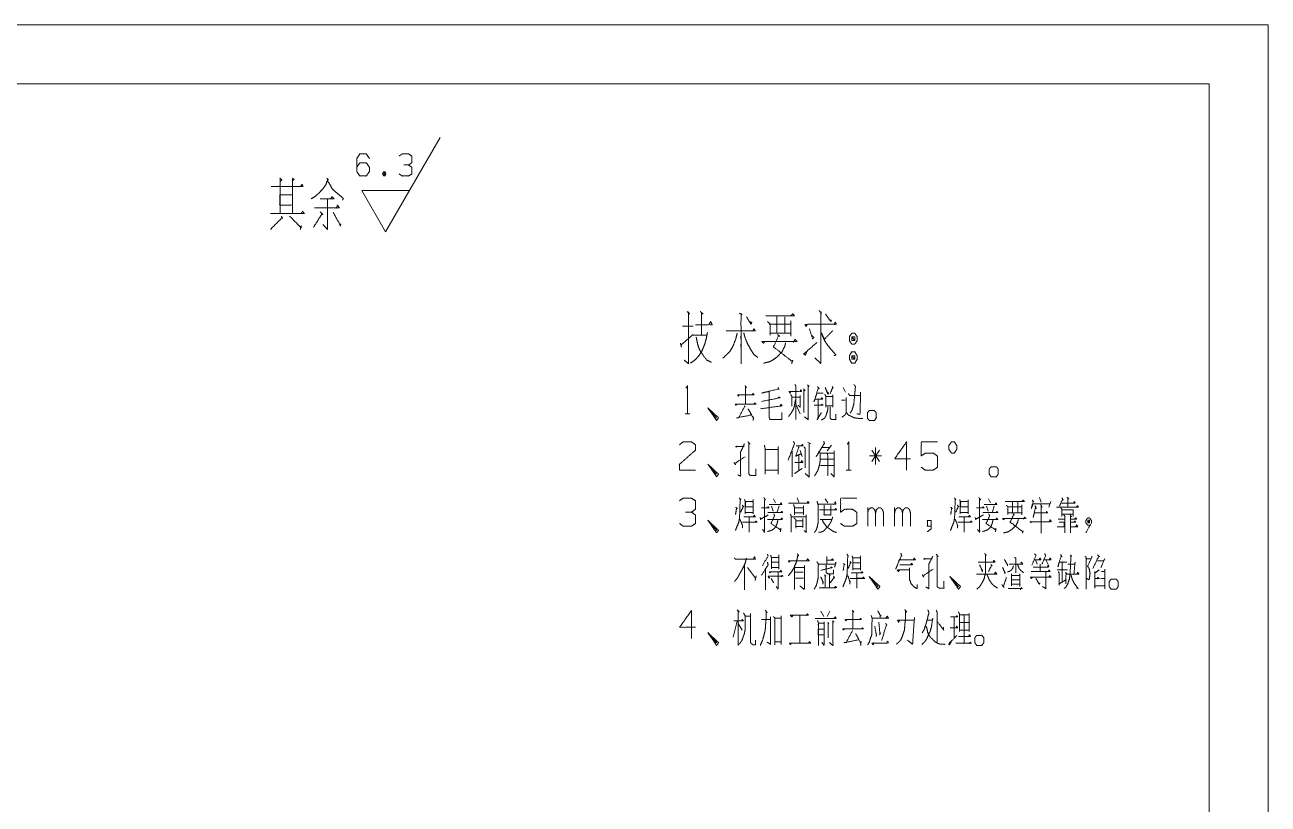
# Model space of a CAD drawing. Header units: millimetres. Extents: x 0 to 420, y 0 to 297.
# Drawn here: x 314.7 to 420, y 231 to 297 of the extents above; entities that cross this region are included whole.
import ezdxf

# ---------------------------------------------------------------- set-up
doc = ezdxf.new("R2010")
doc.units = ezdxf.units.MM
doc.layers.add('101', color=7, linetype='Continuous', true_color=0xffffff)

msp = doc.modelspace()

# ---------------------------------------------------------------- linework, layer by layer
at = {"layer": '101', "color": 133, "linetype": 'Continuous', "lineweight": 18}
for p, q in [((420, 297), (0, 297)), ((420, 0), (420, 297)), ((415, 292), (25, 292)), ((415, 5), (415, 292))]:
    msp.add_line(p, q, dxfattribs=at)
at = {"layer": '101', "color": 43, "linetype": 'Continuous', "lineweight": 18}
for p, q in [((345.26, 279.45), (349.88, 287.45)), ((345.08, 284.54), (345.21, 284.21)), ((345.26, 279.45), (343.25, 282.95)), ((343.25, 282.95), (347.28, 282.95))]:
    msp.add_line(p, q, dxfattribs=at)
at = {"layer": '101', "color": 72, "linetype": 'Continuous', "lineweight": 18}
for p, q in [((370.4, 271.47), (371.3, 271.47)), ((371.3, 270.69), (372.44, 270.69)), ((380.98, 266.49), (381.12, 266.34)), ((379.69, 265.44), (380.36, 265.46)), ((380.64, 266.14), (380.78, 265.99)), ((380.69, 266.04), (380.69, 264.16)), ((384.01, 266.26), (384.22, 265.86)), ((380.04, 264.81), (380.36, 264.04)), ((383.87, 265.19), (384.19, 265.19)), ((370.62, 264.04), (371.04, 264.04)), ((381.01, 261.6), (381.26, 261.52)), ((382.23, 261.17), (382.92, 261.17)), ((383.01, 261.37), (382.67, 260.9)), ((386.75, 259.75), (386.75, 261.17)), ((379.69, 260.87), (379.69, 258.7)), ((380.25, 260.5), (380.25, 259.22)), ((380.38, 260.92), (380.55, 260.42)), ((382.12, 260.2), (383.22, 260.2)), ((387.26, 260.47), (386.25, 260.47)), ((387.08, 260.95), (386.43, 260)), ((386.43, 260.95), (387.1, 260)), ((379.88, 258.97), (380.53, 259.4)), ((382.09, 259.65), (383.2, 259.65)), ((384.27, 259.27), (384.7, 259.27)), ((380.13, 256.91), (380.27, 256.56)), ((400.63, 256.94), (400.79, 256.56)), ((377.94, 256.21), (378.08, 255.79)), ((378.12, 256.84), (378.28, 256.49)), ((378.58, 256.24), (378.43, 255.74)), ((379.93, 256.06), (380.64, 256.06)), ((380.64, 256.24), (380.64, 255.46)), ((382.49, 256.84), (382.72, 256.49)), ((386.09, 254.51), (386.09, 256.09)), ((388.37, 254.51), (388.37, 256.09)), ((396.15, 256.21), (396.29, 255.79)), ((396.33, 256.84), (396.49, 256.49)), ((396.79, 256.24), (396.65, 255.74)), ((401.59, 256.61), (401.43, 256.11)), ((379.63, 255.31), (380.87, 255.31)), ((379.88, 255.64), (380.68, 255.64)), ((380, 254.96), (380.55, 254.96)), ((380.59, 255.16), (380.59, 254.39)), ((382.07, 255.09), (383.08, 255.09)), ((380, 254.49), (380.55, 254.49)), ((377.98, 251.87), (378.56, 251.87)), ((378.56, 252.07), (378.56, 250.87)), ((375.65, 251.17), (375.65, 249.12)), ((375.91, 251), (376.58, 250.12)), ((377.44, 250.87), (377.44, 249.12)), ((377.98, 251.45), (378.56, 251.45)), ((377.98, 251.02), (378.56, 251.02)), ((378.52, 250.67), (378.52, 249.22)), ((379.95, 250.62), (380.62, 250.62)), ((400.33, 251.6), (400.44, 251.3)), ((400.7, 251.3), (400.7, 250.67)), ((401.2, 251.6), (401.36, 251.27)), ((376.64, 250.3), (376.56, 249.92)), ((379.97, 250.1), (380.64, 250.1)), ((405.82, 250.07), (406.16, 250.07)), ((378.52, 249.17), (378.33, 249.4)), ((375.04, 246.46), (374.71, 245.11)), ((380.34, 246.96), (380.34, 244.61)), ((380.34, 246.94), (380.34, 244.61)), ((382.12, 247.31), (382.37, 246.86)), ((382.88, 247.31), (382.67, 246.86)), ((391.14, 246.54), (391.56, 246.54)), ((393.42, 246.81), (393.42, 244.99)), ((375.12, 246.26), (375.45, 245.69)), ((393.86, 246.34), (394.64, 246.34)), ((382.21, 244.69), (382.39, 244.41))]:
    msp.add_line(p, q, dxfattribs=at)
at = {"layer": '101', "color": 43, "linetype": 'Continuous', "lineweight": 18}
for points, knots in [([(342.83, 284.93), (343.08, 285.31), (343.63, 285.31), (343.89, 284.93), (343.89, 284.56), (343.63, 284.19), (343.08, 284.19), (342.83, 284.56), (342.83, 285.68), (343.08, 286.06), (343.63, 286.06), (343.89, 285.68)], [0, 0, 0.076963, 0.169763, 0.248074, 0.312018, 0.39033, 0.48313, 0.560092, 0.751926, 0.828889, 0.921689, 1, 1]), ([(347.21, 285.13), (347.48, 285.31), (347.48, 285.88), (347.21, 286.06), (346.67, 286.06), (346.4, 285.88)], [0, 0, 0.153872, 0.429849, 0.583721, 0.846128, 1, 1]), ([(345.08, 284.21), (345.21, 284.21), (345.28, 284.38), (345.21, 284.54), (345.08, 284.54), (345.01, 284.38), (345.08, 284.21), (345.21, 284.54)], [0, 0, 0.093983, 0.236792, 0.365957, 0.45994, 0.589105, 0.731914, 1, 1]), ([(346.42, 284.36), (346.67, 284.19), (347.21, 284.19), (347.48, 284.36), (347.48, 284.93), (347.21, 285.13), (346.81, 285.13)], [0, 0, 0.12412, 0.343693, 0.472448, 0.703377, 0.836727, 1, 1])]:
    msp.add_open_spline(points, degree=1, knots=knots, dxfattribs=at)
at = {"layer": '101', "color": 72, "linetype": 'Continuous', "lineweight": 18}
for points, knots in [([(336.3, 284.01), (336.49, 283.86), (336.33, 283.71), (336.33, 284.01), (336.33, 281.01), (336.33, 283.3), (335.56, 283.3), (338.29, 283.3), (337.37, 283.3), (337.37, 283.98), (337.37, 281.01), (337.37, 282.59), (336.3, 282.59), (336.3, 281.73), (337.37, 281.73), (337.37, 281.01), (335.51, 281.01), (338.37, 281.01), (338.24, 281.2), (338.11, 281.01)], [0, 0, 0.009717, 0.01862, 0.030836, 0.152989, 0.24613, 0.277436, 0.388627, 0.426411, 0.453896, 0.574522, 0.638652, 0.681834, 0.716953, 0.760134, 0.789145, 0.864711, 0.9813, 0.99065, 1, 1]), ([(337.39, 283.79), (337.52, 283.9), (337.37, 284.01)], [0, 0, 0.471535, 1, 1]), ([(338.05, 283.3), (338.19, 283.49), (338.27, 283.3)], [0, 0, 0.529971, 1, 1]), ([(340.28, 284.01), (340.44, 283.86), (340.36, 283.9), (340.2, 283.45), (339.93, 283.08), (339.61, 282.74), (339.32, 282.48), (338.95, 282.25)], [0, 0, 0.086309, 0.12102, 0.309421, 0.490705, 0.673783, 0.828666, 1, 1]), ([(340.33, 283.79), (340.54, 283.49), (340.73, 283.11), (341.1, 282.78), (341.55, 282.4), (341.68, 282.29), (341.71, 282.29), (341.6, 282.14)], [0, 0, 0.16272, 0.348027, 0.570218, 0.82989, 0.906889, 0.918635, 1, 1]), ([(339.72, 282.25), (340.91, 282.25), (340.73, 282.44), (340.59, 282.25)], [0, 0, 0.707431, 0.863851, 1, 1]), ([(340.33, 282.25), (340.33, 279.66), (339.96, 280.08)], [0, 0, 0.823415, 1, 1]), ([(339.72, 281.16), (339.96, 280.9), (339.9, 281.01), (339.16, 279.85)], [0, 0, 0.190889, 0.257814, 1, 1]), ([(339.24, 281.5), (341.34, 281.5), (341.2, 281.73), (341.07, 281.43)], [0, 0, 0.780475, 0.877786, 1, 1]), ([(336.44, 280.79), (336.54, 280.6), (336.52, 280.68), (335.51, 279.66)], [0, 0, 0.125001, 0.171159, 1, 1]), ([(337.13, 280.79), (338.11, 279.81), (338.11, 280), (338.05, 279.66)], [0, 0, 0.723289, 0.821343, 1, 1]), ([(340.83, 281.09), (341.44, 280), (341.47, 280.15), (341.42, 279.93)], [0, 0, 0.764772, 0.858208, 1, 1]), ([(370.8, 272.71), (371.01, 272.49), (370.91, 272.64), (370.91, 268.29), (370.54, 268.59)], [0, 0, 0.058118, 0.092648, 0.910296, 1, 1]), ([(371.91, 272.71), (372.15, 272.49), (372.02, 272.56), (372.02, 270.72)], [0, 0, 0.141502, 0.20722, 1, 1]), ([(381.97, 272.79), (382.19, 272.52), (382.11, 272.67), (382.11, 268.32), (381.6, 268.77)], [0, 0, 0.060995, 0.091683, 0.877919, 1, 1]), ([(371.52, 271.59), (372.92, 271.59), (372.79, 271.85), (372.66, 271.62)], [0, 0, 0.716786, 0.866795, 1, 1]), ([(375.22, 272.56), (375.46, 272.45), (375.36, 272.49), (375.36, 268.25), (375.36, 271.06), (374.08, 271.06), (376.58, 271.06), (376.44, 271.25), (376.39, 271.06)], [0, 0, 0.022712, 0.032395, 0.397208, 0.639342, 0.748903, 0.963458, 0.983227, 1, 1]), ([(375.83, 272.26), (376.2, 271.62), (376.28, 271.77), (376.1, 271.85)], [0, 0, 0.666016, 0.81929, 1, 1]), ([(377.47, 272.34), (379.88, 272.34), (379.75, 272.52), (379.59, 272.34)], [0, 0, 0.835358, 0.91487, 1, 1]), ([(377.6, 271.85), (377.82, 271.66), (377.82, 270.69), (377.82, 270.87), (379.59, 270.87), (379.59, 270.61), (379.59, 271.92), (379.59, 271.62), (377.74, 271.62), (378.4, 271.62), (378.4, 272.3), (378.4, 270.87), (379.06, 270.87), (379.06, 272.26)], [0, 0, 0.024062, 0.106928, 0.122864, 0.273837, 0.296149, 0.4077, 0.433197, 0.590931, 0.647265, 0.704633, 0.825745, 0.882075, 1, 1]), ([(380.99, 271.59), (380.86, 271.44), (380.78, 271.62), (383.43, 271.62), (383.35, 271.81), (383.25, 271.62)], [0, 0, 0.057617, 0.116242, 0.879371, 0.937997, 1, 1]), ([(382.5, 272.49), (382.98, 271.85), (383.01, 271.96), (382.8, 272)], [0, 0, 0.706417, 0.808952, 1, 1]), ([(370.24, 270.01), (370.32, 269.67), (370.27, 269.86), (371.3, 270.76)], [0, 0, 0.181318, 0.283205, 1, 1]), ([(372.52, 270.95), (372.42, 270.42), (372.31, 270.01), (372.18, 269.67), (372.02, 269.3), (371.76, 268.92), (371.49, 268.62), (371.07, 268.32)], [0, 0, 0.172181, 0.309102, 0.425674, 0.556629, 0.704264, 0.832974, 1, 1]), ([(375.04, 270.87), (374.91, 270.35), (374.67, 269.75), (374.4, 269.3), (373.82, 268.74)], [0, 0, 0.214896, 0.471147, 0.678431, 1, 1]), ([(375.59, 270.91), (375.7, 270.5), (375.91, 269.97), (376.18, 269.49), (376.47, 269.04), (376.79, 268.81)], [0, 0, 0.172231, 0.401198, 0.625593, 0.842438, 1, 1]), ([(378.45, 270.76), (378.64, 270.61), (378.56, 270.69), (378.11, 269.71), (379.7, 268.47), (379.75, 268.59), (379.65, 268.29)], [0, 0, 0.061501, 0.089671, 0.366514, 0.885947, 0.917995, 1, 1]), ([(381.15, 271.25), (381.42, 270.39), (381.55, 270.5), (381.36, 270.69)], [0, 0, 0.673366, 0.803128, 1, 1]), ([(383.14, 271.1), (382.42, 270.35), (382.16, 270.91), (382.42, 270.27), (382.66, 269.9), (382.93, 269.56), (383.38, 269.04), (383.43, 269.04), (383.25, 268.96)], [0, 0, 0.248762, 0.397963, 0.563618, 0.670264, 0.773235, 0.93925, 0.951976, 1, 1]), ([(384.99, 270.87), (384.75, 270.87), (384.54, 270.57), (384.54, 270.24), (384.75, 269.94), (384.99, 269.94), (385.2, 270.24), (385.2, 270.57), (384.99, 270.87)], [0, 0, 0.091011, 0.23115, 0.35987, 0.500009, 0.59102, 0.73115, 0.85987, 1, 1]), ([(371.57, 270.54), (371.62, 270.27), (371.68, 269.97), (371.78, 269.64), (371.94, 269.3), (372.44, 268.59), (372.87, 268.4)], [0, 0, 0.101602, 0.217193, 0.351409, 0.492973, 0.824035, 1, 1]), ([(377.39, 270.16), (377.26, 270.01), (377.13, 270.16), (380.1, 270.16), (379.94, 270.35), (379.8, 270.09)], [0, 0, 0.051201, 0.102396, 0.86189, 0.924783, 1, 1]), ([(379.14, 270.05), (379.06, 269.75), (378.82, 269.26), (378.32, 268.77), (377.84, 268.47), (377.26, 268.32)], [0, 0, 0.114106, 0.313638, 0.571352, 0.778587, 1, 1]), ([(380.94, 269.34), (380.81, 269), (380.67, 269.11), (381.81, 270.09)], [0, 0, 0.178053, 0.26342, 1, 1]), ([(384.99, 270.24), (384.99, 270.57), (384.75, 270.57)], [0, 0, 0.585806, 1, 1]), ([(384.75, 270.24), (384.99, 270.24), (384.75, 270.57), (384.75, 270.24)], [0, 0, 0.241169, 0.658908, 1, 1]), ([(385.2, 268.96), (384.99, 269.3), (384.75, 269.3), (384.54, 268.96), (384.54, 268.66), (384.75, 268.32), (384.99, 268.32), (385.2, 268.66), (385.2, 268.96)], [0, 0, 0.149192, 0.238507, 0.387707, 0.5, 0.6492, 0.738515, 0.887707, 1, 1]), ([(384.99, 268.96), (384.75, 268.96), (384.99, 268.66), (384.99, 268.96)], [0, 0, 0.258816, 0.674596, 1, 1]), ([(384.75, 268.96), (384.75, 268.66), (384.99, 268.66)], [0, 0, 0.556988, 1, 1]), ([(370.69, 266.21), (370.83, 266.41), (370.83, 264.04)], [0, 0, 0.093489, 1, 1]), ([(375.7, 266.44), (375.82, 266.26), (375.73, 266.34), (375.73, 264.86), (374.87, 264.86), (376.62, 264.86), (376.53, 264.96), (376.42, 264.84)], [0, 0, 0.045422, 0.069991, 0.382592, 0.566136, 0.936976, 0.965261, 1, 1]), ([(379.93, 266.51), (380, 266.39), (380, 263.54)], [0, 0, 0.047969, 1, 1]), ([(381.05, 266.39), (381.05, 263.54), (380.73, 263.79)], [0, 0, 0.875674, 1, 1]), ([(384.91, 266.51), (385.05, 266.36), (385.02, 266.01), (384.98, 265.54), (384.91, 264.86), (384.77, 264.36), (384.61, 264.09)], [0, 0, 0.080831, 0.21877, 0.405547, 0.671677, 0.875431, 1, 1]), ([(375.22, 265.64), (375.13, 265.54), (375.08, 265.64), (376.46, 265.64), (376.37, 265.76), (376.3, 265.64)], [0, 0, 0.069441, 0.128338, 0.845637, 0.925275, 1, 1]), ([(378.49, 266.26), (378.58, 266.09), (378.52, 266.14), (377.09, 265.79), (377.75, 265.94), (377.75, 263.74), (377.78, 263.59), (377.87, 263.56), (378.82, 263.56), (378.82, 264.14)], [0, 0, 0.030685, 0.042094, 0.272768, 0.377784, 0.722121, 0.746242, 0.760612, 0.910004, 1, 1]), ([(377.11, 265.09), (378.68, 265.39), (378.58, 265.46), (378.45, 265.34)], [0, 0, 0.839681, 0.90778, 1, 1]), ([(379.56, 265.91), (379.51, 265.79), (379.42, 265.94), (380.5, 265.94), (380.43, 266.09), (380.38, 265.94)], [0, 0, 0.079259, 0.180902, 0.810328, 0.907126, 1, 1]), ([(379.56, 265.66), (379.67, 265.51), (379.67, 264.69)], [0, 0, 0.182116, 1, 1]), ([(380.36, 265.59), (380.36, 264.61), (380.2, 264.76)], [0, 0, 0.816829, 1, 1]), ([(381.84, 266.34), (381.98, 266.16), (381.91, 266.24), (381.54, 265.04), (381.79, 265.79), (382.32, 265.79)], [0, 0, 0.077467, 0.112955, 0.545473, 0.817419, 1, 1]), ([(381.66, 265.29), (382.3, 265.29), (382.21, 265.41), (382.14, 265.29)], [0, 0, 0.682009, 0.846089, 1, 1]), ([(382.46, 265.69), (382.55, 265.54), (382.55, 264.59), (382.55, 264.71), (383.13, 264.71), (383.13, 264.59), (383.13, 265.64), (383.13, 265.51), (382.53, 265.51)], [0, 0, 0.046631, 0.301095, 0.334581, 0.490817, 0.524304, 0.805555, 0.839035, 1, 1]), ([(382.49, 266.26), (382.72, 265.69), (382.78, 265.76), (382.63, 265.94)], [0, 0, 0.661524, 0.759631, 1, 1]), ([(383.08, 266.36), (383.16, 266.21), (383.13, 266.29), (382.92, 265.76)], [0, 0, 0.211467, 0.312196, 1, 1]), ([(384.26, 265.41), (384.26, 264.16), (384.24, 264.01), (384.1, 263.89), (383.9, 263.74)], [0, 0, 0.681074, 0.763374, 0.866199, 1, 1]), ([(384.45, 265.76), (384.56, 265.59), (385.48, 265.59)], [0, 0, 0.182091, 1, 1]), ([(385.49, 265.86), (385.44, 263.99), (385.18, 264.04)], [0, 0, 0.874254, 1, 1]), ([(372.7, 264.31), (373.3, 263.69), (373.16, 263.69), (372.56, 264.54), (373.3, 263.46), (373.46, 263.69), (372.56, 264.54)], [0, 0, 0.178026, 0.207064, 0.420797, 0.689032, 0.745609, 1, 1]), ([(374.99, 264.84), (374.92, 264.76), (374.87, 264.86)], [0, 0, 0.476637, 1, 1]), ([(375.7, 264.71), (375.15, 263.69), (374.99, 263.69), (376.25, 263.94), (375.96, 264.46), (376.41, 263.64), (376.42, 263.79), (376.39, 263.46)], [0, 0, 0.252058, 0.286557, 0.564061, 0.693383, 0.896347, 0.929102, 1, 1]), ([(377, 264.46), (378.84, 264.71), (378.77, 264.84), (378.66, 264.71)], [0, 0, 0.857805, 0.924206, 1, 1]), ([(379.97, 265.21), (379.9, 264.84), (379.86, 264.61), (379.79, 264.41), (379.62, 264.11), (379.53, 263.99), (379.39, 263.81)], [0, 0, 0.24655, 0.393704, 0.530764, 0.755722, 0.854644, 1, 1]), ([(381.57, 264.76), (382.32, 264.76), (382.21, 264.86), (382.12, 264.74)], [0, 0, 0.71297, 0.852965, 1, 1]), ([(381.89, 265.26), (381.89, 263.74), (381.8, 263.51), (382.16, 264.14)], [0, 0, 0.613739, 0.711021, 1, 1]), ([(382.7, 264.64), (382.7, 264.36), (382.63, 264.09), (382.53, 263.81), (382.4, 263.64), (382.17, 263.51)], [0, 0, 0.206834, 0.420393, 0.64207, 0.803267, 1, 1]), ([(382.9, 264.64), (382.9, 263.69), (382.97, 263.59), (383.11, 263.54), (383.38, 263.54), (383.38, 264.01)], [0, 0, 0.48405, 0.546451, 0.622883, 0.75797, 1, 1]), ([(386.06, 263.69), (386.06, 264.11), (386.22, 264.31), (386.66, 264.31), (386.82, 264.11), (386.82, 263.69), (386.66, 263.46), (386.22, 263.46), (386.06, 263.69)], [0, 0, 0.15201, 0.243408, 0.401443, 0.492842, 0.644852, 0.743408, 0.901443, 1, 1]), ([(384.31, 264.14), (384.43, 263.94), (384.61, 263.86), (384.8, 263.76), (384.98, 263.69), (385.18, 263.66), (385.42, 263.64), (385.67, 263.64)], [0, 0, 0.153705, 0.279215, 0.422091, 0.547596, 0.675718, 0.838257, 1, 1]), ([(370.16, 261.42), (370.47, 261.65), (371.16, 261.65), (371.5, 261.42), (371.5, 260.95), (370.14, 259.75), (370.16, 259.27), (371.5, 259.27)], [0, 0, 0.069688, 0.192972, 0.265272, 0.350227, 0.67474, 0.759754, 1, 1]), ([(375.01, 261.32), (374.97, 261.22), (374.89, 261.27), (375.63, 261.27)], [0, 0, 0.111652, 0.218549, 1, 1]), ([(375.66, 261.5), (375.33, 260.8), (375.33, 258.75), (375.08, 258.87)], [0, 0, 0.250151, 0.910671, 1, 1]), ([(375.95, 261.67), (376.12, 261.47), (376.03, 261.52), (376.03, 259), (376.05, 258.87), (376.21, 258.8), (376.62, 258.8), (376.62, 259.37)], [0, 0, 0.063894, 0.088205, 0.6927, 0.722922, 0.765026, 0.862345, 1, 1]), ([(377.34, 261.37), (377.41, 261.05), (377.41, 258.92), (377.41, 259.25), (378.51, 259.25), (378.51, 258.92), (378.51, 261.27), (378.51, 261.02), (377.43, 261.02)], [0, 0, 0.0422, 0.311813, 0.353049, 0.49209, 0.533325, 0.831486, 0.863204, 1, 1]), ([(379.35, 260.1), (379.9, 261.52), (379.81, 261.67), (379.79, 261.7)], [0, 0, 0.881768, 0.982305, 1, 1]), ([(380.27, 261.27), (380, 260.45), (380.46, 260.65)], [0, 0, 0.633567, 1, 1]), ([(380.02, 261.32), (380.62, 261.32), (380.55, 261.45), (380.46, 261.32)], [0, 0, 0.66949, 0.829485, 1, 1]), ([(380.69, 261.22), (380.8, 261.12), (380.8, 259.45)], [0, 0, 0.080046, 1, 1]), ([(381.14, 261.52), (381.14, 258.67), (380.8, 258.97)], [0, 0, 0.863559, 1, 1]), ([(382.37, 261.72), (382.42, 261.52), (381.72, 260.4)], [0, 0, 0.134735, 1, 1]), ([(384.35, 261.45), (384.49, 261.65), (384.49, 259.27)], [0, 0, 0.093497, 1, 1]), ([(389.71, 260.22), (388.37, 260.22), (389.38, 261.65), (389.38, 259.27)], [0, 0, 0.245868, 0.565295, 1, 1]), ([(390.63, 259.5), (390.96, 259.27), (391.65, 259.27), (391.99, 259.5), (391.99, 260.45), (391.65, 260.7), (390.96, 260.7), (390.63, 260.47), (390.63, 261.65), (391.99, 261.65)], [0, 0, 0.062231, 0.168346, 0.230572, 0.376815, 0.441263, 0.547378, 0.609609, 0.790489, 1, 1]), ([(393.19, 260.7), (393.42, 260.7), (393.63, 261.02), (393.63, 261.35), (393.42, 261.67), (393.19, 261.67), (392.96, 261.35), (392.96, 261.02), (393.19, 260.7)], [0, 0, 0.085681, 0.230394, 0.351585, 0.496291, 0.581973, 0.730387, 0.851579, 1, 1]), ([(374.76, 259.92), (374.9, 259.72), (374.83, 259.82), (375.7, 260.4)], [0, 0, 0.174102, 0.261144, 1, 1]), ([(379.93, 259.92), (380.61, 259.92), (380.5, 260.07), (380.43, 259.92)], [0, 0, 0.657711, 0.837607, 1, 1]), ([(381.94, 260.87), (382.07, 260.7), (382.07, 260.2), (382.05, 259.97), (382.03, 259.82), (381.98, 259.6), (381.91, 259.37), (381.82, 259.15), (381.73, 259), (381.59, 258.77)], [0, 0, 0.095695, 0.318944, 0.419716, 0.487155, 0.590371, 0.695675, 0.80361, 0.88134, 1, 1]), ([(382.09, 260.7), (383.25, 260.7), (383.25, 260.9), (383.25, 258.7), (382.97, 258.97)], [0, 0, 0.294508, 0.345002, 0.900412, 1, 1]), ([(382.62, 260.67), (382.7, 260.7), (382.7, 258.77)], [0, 0, 0.045523, 1, 1]), ([(372.7, 259.55), (373.3, 258.92), (373.16, 258.92), (372.56, 259.77), (373.3, 258.7), (373.46, 258.92), (372.56, 259.77)], [0, 0, 0.178026, 0.207064, 0.420797, 0.689032, 0.745609, 1, 1]), ([(396.38, 258.92), (396.38, 259.35), (396.54, 259.55), (396.98, 259.55), (397.14, 259.35), (397.14, 258.92), (396.98, 258.7), (396.54, 258.7), (396.38, 258.92)], [0, 0, 0.152008, 0.243396, 0.401444, 0.492841, 0.64485, 0.743405, 0.901453, 1, 1]), ([(375.22, 256.91), (375.35, 256.74), (375.29, 256.81), (375.24, 255.24), (375.17, 254.84), (375.01, 254.46), (374.89, 254.14)], [0, 0, 0.070416, 0.100595, 0.618417, 0.751887, 0.885737, 1, 1]), ([(377.29, 256.94), (377.44, 256.74), (377.36, 256.81), (377.36, 253.99), (377.18, 254.24)], [0, 0, 0.072955, 0.106044, 0.912586, 1, 1]), ([(383.8, 254.74), (384.13, 254.51), (384.82, 254.51), (385.16, 254.74), (385.16, 255.69), (384.82, 255.94), (384.13, 255.94), (383.8, 255.71), (383.8, 256.89), (385.16, 256.89)], [0, 0, 0.062227, 0.168343, 0.23057, 0.376816, 0.441266, 0.547382, 0.609609, 0.790491, 1, 1]), ([(393.43, 256.91), (393.56, 256.74), (393.5, 256.81), (393.45, 255.24), (393.38, 254.84), (393.22, 254.46), (393.1, 254.14)], [0, 0, 0.070422, 0.100609, 0.618423, 0.751891, 0.885739, 1, 1]), ([(395.5, 256.94), (395.66, 256.74), (395.57, 256.81), (395.57, 253.99), (395.39, 254.24)], [0, 0, 0.072962, 0.10605, 0.912587, 1, 1]), ([(402.54, 256.91), (402.65, 256.71), (402.61, 256.81), (402.33, 256.21)], [0, 0, 0.227329, 0.333849, 1, 1]), ([(402.98, 256.96), (403.12, 256.81), (403.05, 256.91), (403.05, 256.16)], [0, 0, 0.191124, 0.304673, 1, 1]), ([(371.16, 255.71), (371.5, 255.94), (371.5, 256.66), (371.16, 256.89), (370.47, 256.89), (370.14, 256.66)], [0, 0, 0.153882, 0.429856, 0.583738, 0.846131, 1, 1]), ([(374.92, 256.11), (375.06, 256.01), (374.99, 256.06), (374.9, 255.51)], [0, 0, 0.21204, 0.31808, 1, 1]), ([(375.47, 256.29), (375.59, 256.16), (375.56, 256.21), (375.33, 255.69)], [0, 0, 0.217081, 0.292659, 1, 1]), ([(375.66, 256.76), (375.72, 256.61), (375.72, 255.56), (375.72, 255.66), (376.39, 255.66), (376.39, 255.56), (376.39, 256.76), (376.39, 256.59), (375.73, 256.59), (375.73, 256.16), (376.37, 256.16)], [0, 0, 0.030769, 0.233823, 0.253162, 0.383044, 0.402383, 0.634446, 0.668287, 0.794756, 0.876945, 1, 1]), ([(377.09, 256.06), (377.75, 256.06), (377.66, 256.16), (377.59, 256.06)], [0, 0, 0.718726, 0.865406, 1, 1]), ([(377.75, 256.36), (378.81, 256.36), (378.75, 256.49), (378.68, 256.36)], [0, 0, 0.791484, 0.892824, 1, 1]), ([(379.39, 256.46), (381.12, 256.46), (381.03, 256.61), (380.96, 256.46)], [0, 0, 0.835944, 0.91997, 1, 1]), ([(379.81, 256.34), (379.88, 256.14), (379.88, 255.46)], [0, 0, 0.239101, 1, 1]), ([(381.89, 256.39), (381.89, 254.84), (381.87, 254.71), (381.79, 254.34), (381.72, 254.16), (381.59, 253.99)], [0, 0, 0.628912, 0.680132, 0.836459, 0.913039, 1, 1]), ([(381.8, 256.64), (381.87, 256.39), (383.39, 256.39), (383.36, 256.59), (383.29, 256.46)], [0, 0, 0.122175, 0.836955, 0.932464, 1, 1]), ([(382, 255.89), (383.46, 255.89), (383.38, 256.01), (383.29, 255.89)], [0, 0, 0.827332, 0.913666, 1, 1]), ([(382.39, 256.29), (382.39, 255.46), (382.97, 255.46), (382.97, 256.26)], [0, 0, 0.373599, 0.637718, 1, 1]), ([(386.09, 255.61), (386.14, 255.89), (386.32, 256.06), (386.52, 256.06), (386.69, 255.89), (386.76, 255.61), (386.76, 254.51)], [0, 0, 0.118877, 0.224461, 0.306989, 0.41256, 0.533084, 1, 1]), ([(386.76, 255.61), (386.82, 255.89), (386.99, 256.06), (387.2, 256.06), (387.36, 255.89), (387.43, 255.61), (387.43, 254.51)], [0, 0, 0.118606, 0.223933, 0.313763, 0.413917, 0.534162, 1, 1]), ([(388.37, 255.61), (388.42, 255.89), (388.6, 256.06), (388.79, 256.06), (388.97, 255.89), (389.04, 255.61), (389.04, 254.51)], [0, 0, 0.11888, 0.224451, 0.306978, 0.412562, 0.533085, 1, 1]), ([(389.04, 255.61), (389.09, 255.89), (389.27, 256.06), (389.48, 256.06), (389.64, 255.89), (389.71, 255.61), (389.71, 254.51)], [0, 0, 0.118608, 0.223937, 0.313751, 0.413906, 0.534154, 1, 1]), ([(393.13, 256.11), (393.27, 256.01), (393.2, 256.06), (393.12, 255.51)], [0, 0, 0.212016, 0.318024, 1, 1]), ([(393.68, 256.29), (393.8, 256.16), (393.77, 256.21), (393.54, 255.69)], [0, 0, 0.217081, 0.292659, 1, 1]), ([(393.88, 256.76), (393.93, 256.61), (393.93, 255.56), (393.93, 255.66), (394.6, 255.66), (394.6, 255.56), (394.6, 256.76), (394.6, 256.59), (393.95, 256.59), (393.95, 256.16), (394.58, 256.16)], [0, 0, 0.030766, 0.233821, 0.25316, 0.38305, 0.40239, 0.634453, 0.668294, 0.794763, 0.876953, 1, 1]), ([(395.3, 256.06), (395.96, 256.06), (395.87, 256.16), (395.8, 256.06)], [0, 0, 0.718748, 0.865402, 1, 1]), ([(395.96, 256.36), (397.02, 256.36), (396.96, 256.49), (396.89, 256.36)], [0, 0, 0.79149, 0.892828, 1, 1]), ([(397.74, 256.61), (399.35, 256.61), (399.26, 256.74), (399.15, 256.61)], [0, 0, 0.835359, 0.914868, 1, 1]), ([(397.83, 256.29), (397.97, 256.16), (397.97, 255.51), (397.97, 255.64), (399.15, 255.64), (399.15, 255.46), (399.15, 256.34), (399.15, 256.14), (397.92, 256.14), (398.36, 256.14), (398.36, 256.59), (398.36, 255.64), (398.8, 255.64), (398.8, 256.56)], [0, 0, 0.024059, 0.106926, 0.122864, 0.273836, 0.296148, 0.4077, 0.433195, 0.590929, 0.647265, 0.704634, 0.825746, 0.882076, 1, 1]), ([(400.03, 256.71), (400.12, 256.61), (399.94, 256.01), (400.09, 256.41), (401.5, 256.41)], [0, 0, 0.051388, 0.292221, 0.45558, 1, 1]), ([(400.26, 256.26), (400.37, 255.99), (400.3, 256.11), (400.1, 255.24), (400.19, 255.64), (401.32, 255.64), (401.25, 255.76), (401.2, 255.64)], [0, 0, 0.09342, 0.138936, 0.423044, 0.552892, 0.911445, 0.956967, 1, 1]), ([(400.74, 256.34), (400.86, 256.11), (400.78, 256.21), (400.78, 253.91)], [0, 0, 0.095442, 0.145044, 1, 1]), ([(402.08, 256.11), (403.94, 256.11), (403.86, 256.26), (403.74, 256.14)], [0, 0, 0.844505, 0.919966, 1, 1]), ([(402.45, 256.04), (402.54, 255.94), (402.54, 255.34), (402.54, 255.54), (403.48, 255.54), (403.48, 255.34), (403.48, 255.89), (402.52, 255.89)], [0, 0, 0.037336, 0.205185, 0.261136, 0.523187, 0.579139, 0.732999, 1, 1]), ([(402.52, 256.46), (403.65, 256.46), (403.6, 256.61), (403.53, 256.49)], [0, 0, 0.788895, 0.899855, 1, 1]), ([(370.16, 254.74), (370.47, 254.51), (371.16, 254.51), (371.5, 254.74), (371.5, 255.46), (371.16, 255.71), (370.65, 255.71)], [0, 0, 0.124113, 0.343679, 0.472445, 0.703376, 0.836741, 1, 1]), ([(372.7, 254.79), (373.3, 254.16), (373.16, 254.16), (372.56, 255.01), (373.3, 253.94), (373.46, 254.16), (372.56, 255.01)], [0, 0, 0.178026, 0.207064, 0.420797, 0.689032, 0.745609, 1, 1]), ([(375.29, 255.09), (375.5, 254.51), (375.5, 254.61), (375.47, 254.36)], [0, 0, 0.634871, 0.738464, 1, 1]), ([(375.5, 254.84), (376.72, 254.84), (376.64, 254.96), (376.55, 254.86), (376.05, 254.86), (376.05, 255.34), (376.05, 254.01)], [0, 0, 0.320856, 0.361126, 0.396236, 0.526438, 0.651403, 1, 1]), ([(375.59, 255.31), (376.58, 255.31), (376.49, 255.44), (376.41, 255.34)], [0, 0, 0.775505, 0.89545, 1, 1]), ([(376.99, 255.24), (377.04, 255.04), (377.02, 255.11), (377.67, 255.46)], [0, 0, 0.201721, 0.276834, 1, 1]), ([(378.49, 255.06), (378.45, 254.86), (378.4, 254.69), (378.33, 254.51), (378.15, 254.29), (377.94, 254.16), (377.78, 254.11), (377.59, 254.06)], [0, 0, 0.137733, 0.261739, 0.389763, 0.583803, 0.750757, 0.863849, 1, 1]), ([(377.6, 255.09), (378.89, 255.09), (378.81, 255.21), (378.75, 255.11)], [0, 0, 0.828928, 0.927277, 1, 1]), ([(377.62, 255.66), (378.91, 255.66), (378.82, 255.76), (378.74, 255.66)], [0, 0, 0.828595, 0.914289, 1, 1]), ([(378.12, 255.54), (378.22, 255.44), (377.9, 254.74), (378.7, 254.21), (378.74, 254.34), (378.7, 254.04)], [0, 0, 0.063383, 0.397743, 0.812159, 0.868645, 1, 1]), ([(379.54, 255.54), (379.6, 255.39), (379.6, 254.01)], [0, 0, 0.103705, 1, 1]), ([(379.86, 255.21), (380, 255.06), (380, 254.34)], [0, 0, 0.221405, 1, 1]), ([(380.87, 255.46), (380.87, 253.99), (380.71, 254.14)], [0, 0, 0.870898, 1, 1]), ([(383.13, 255.29), (383.04, 255.04), (382.97, 254.86), (382.86, 254.69), (382.74, 254.49), (382.58, 254.36), (382.42, 254.16), (382.28, 254.06), (382.12, 254.01), (381.94, 253.99)], [0, 0, 0.141787, 0.242724, 0.352146, 0.477915, 0.586087, 0.722749, 0.815376, 0.90455, 1, 1]), ([(382.25, 255.04), (382.32, 254.86), (382.67, 254.41), (382.9, 254.26), (383.06, 254.14), (383.24, 254.04), (383.45, 253.99)], [0, 0, 0.113786, 0.458783, 0.624216, 0.746187, 0.868611, 1, 1]), ([(391.47, 254.51), (391.14, 254.51), (391.14, 254.99), (391.47, 254.99), (391.47, 254.29), (391.14, 254.04)], [0, 0, 0.148243, 0.357933, 0.506176, 0.815191, 1, 1]), ([(393.5, 255.09), (393.72, 254.51), (393.72, 254.61), (393.68, 254.36)], [0, 0, 0.634876, 0.738467, 1, 1]), ([(393.72, 254.84), (394.94, 254.84), (394.85, 254.96), (394.76, 254.86), (394.26, 254.86), (394.26, 255.34), (394.26, 254.01)], [0, 0, 0.320856, 0.361126, 0.396236, 0.526438, 0.651403, 1, 1]), ([(393.8, 255.31), (394.79, 255.31), (394.71, 255.44), (394.62, 255.34)], [0, 0, 0.775488, 0.895431, 1, 1]), ([(395.2, 255.24), (395.25, 255.04), (395.23, 255.11), (395.89, 255.46)], [0, 0, 0.201719, 0.27684, 1, 1]), ([(396.7, 255.06), (396.66, 254.86), (396.61, 254.69), (396.54, 254.51), (396.36, 254.29), (396.15, 254.16), (395.99, 254.11), (395.8, 254.06)], [0, 0, 0.137734, 0.261749, 0.389763, 0.583803, 0.750783, 0.863849, 1, 1]), ([(395.82, 255.09), (397.11, 255.09), (397.02, 255.21), (396.96, 255.11)], [0, 0, 0.828928, 0.927277, 1, 1]), ([(395.83, 255.66), (397.12, 255.66), (397.04, 255.76), (396.95, 255.66)], [0, 0, 0.828595, 0.914307, 1, 1]), ([(396.33, 255.54), (396.43, 255.44), (396.12, 254.74), (396.91, 254.21), (396.95, 254.34), (396.91, 254.04)], [0, 0, 0.063382, 0.397742, 0.812164, 0.868648, 1, 1]), ([(397.69, 255.16), (397.6, 255.06), (397.51, 255.16), (399.49, 255.16), (399.38, 255.29), (399.29, 255.11)], [0, 0, 0.051196, 0.102402, 0.861894, 0.924782, 1, 1]), ([(398.85, 255.09), (398.8, 254.89), (398.64, 254.56), (398.3, 254.24), (397.99, 254.04), (397.6, 253.94)], [0, 0, 0.114109, 0.313654, 0.571368, 0.778584, 1, 1]), ([(398.39, 255.56), (398.52, 255.46), (398.46, 255.51), (398.16, 254.86), (399.22, 254.04), (399.26, 254.11), (399.19, 253.91)], [0, 0, 0.061505, 0.089686, 0.366517, 0.885946, 0.917997, 1, 1]), ([(399.96, 254.89), (399.91, 254.81), (399.84, 254.89), (401.66, 254.89), (401.54, 255.06), (401.46, 254.89)], [0, 0, 0.03798, 0.080593, 0.833344, 0.921962, 1, 1]), ([(402.22, 255.11), (402.79, 255.11), (402.73, 255.11), (402.77, 255.11), (402.77, 254.84), (402.31, 254.84), (402.73, 254.84), (402.73, 254.46), (402.13, 254.46)], [0, 0, 0.202817, 0.221822, 0.234497, 0.333111, 0.497902, 0.650019, 0.784493, 1, 1]), ([(402.7, 255.46), (402.8, 255.31), (402.77, 255.39), (402.77, 253.94)], [0, 0, 0.107006, 0.155302, 1, 1]), ([(403.23, 255.46), (403.35, 255.31), (403.26, 255.39), (403.26, 253.94), (403.26, 255.11), (403.78, 255.11), (403.71, 255.24), (403.62, 255.11)], [0, 0, 0.051924, 0.082879, 0.470101, 0.783884, 0.92077, 0.959124, 1, 1]), ([(403.23, 254.84), (403.71, 254.84), (403.62, 254.96), (403.6, 254.84)], [0, 0, 0.630795, 0.833126, 1, 1]), ([(404.87, 254.59), (404.73, 254.59), (404.57, 254.79), (404.57, 255.01), (404.73, 255.21), (404.87, 255.21), (405.03, 255.01), (405.03, 254.79), (404.57, 253.94)], [0, 0, 0.057341, 0.16098, 0.252232, 0.355877, 0.413219, 0.516864, 0.608116, 1, 1]), ([(404.73, 254.79), (404.87, 254.79), (404.73, 255.01), (404.73, 254.79)], [0, 0, 0.223671, 0.644056, 1, 1]), ([(404.87, 254.79), (404.87, 255.01), (404.73, 255.01)], [0, 0, 0.614104, 1, 1]), ([(403.23, 254.46), (403.88, 254.46), (403.79, 254.64), (403.71, 254.49)], [0, 0, 0.638551, 0.829997, 1, 1]), ([(374.81, 251.82), (374.87, 251.72), (376.56, 251.72), (376.53, 251.92), (376.42, 251.8)], [0, 0, 0.051998, 0.831416, 0.924706, 1, 1]), ([(375.82, 251.72), (375.82, 251.8), (375.7, 251.35), (375.5, 250.92), (375.38, 250.7), (375.24, 250.47), (375.12, 250.22), (374.96, 250), (374.81, 249.82)], [0, 0, 0.03245, 0.234393, 0.436626, 0.547735, 0.66272, 0.783417, 0.902652, 1, 1]), ([(377.59, 252.15), (377.66, 252), (377.18, 251.17)], [0, 0, 0.14819, 1, 1]), ([(377.87, 252.05), (377.94, 251.87), (377.94, 250.9)], [0, 0, 0.162191, 1, 1]), ([(379.53, 251.57), (379.42, 251.45), (379.39, 251.57), (381.14, 251.57), (381.01, 251.75), (380.92, 251.6)], [0, 0, 0.067399, 0.12081, 0.8403, 0.928416, 1, 1]), ([(380.13, 252.17), (380.25, 252), (380.18, 252.07), (380.06, 251.5), (379.88, 251.05), (379.72, 250.77), (379.37, 250.3)], [0, 0, 0.093222, 0.138055, 0.393909, 0.60422, 0.742422, 1, 1]), ([(382.63, 251.95), (382.63, 251.3), (382.63, 251.62), (383.22, 251.62), (383.08, 251.75), (383.01, 251.65)], [0, 0, 0.347693, 0.52154, 0.833541, 0.934487, 1, 1]), ([(384.33, 252.15), (384.45, 251.97), (384.4, 252.05), (384.35, 250.47), (384.27, 250.07), (384.12, 249.7), (383.99, 249.37)], [0, 0, 0.070423, 0.10061, 0.618426, 0.751894, 0.885743, 1, 1]), ([(384.77, 252), (384.82, 251.85), (384.82, 250.8), (384.82, 250.9), (385.49, 250.9), (385.49, 250.8), (385.49, 252), (385.49, 251.82), (384.84, 251.82), (384.84, 251.4), (385.48, 251.4)], [0, 0, 0.030769, 0.233823, 0.253162, 0.383052, 0.402391, 0.634454, 0.668295, 0.794764, 0.876953, 1, 1]), ([(388.9, 252.22), (388.97, 251.97), (388.95, 252.05), (388.46, 250.87), (388.77, 251.65), (390.14, 251.65), (390.03, 251.82), (389.94, 251.62)], [0, 0, 0.061366, 0.07957, 0.380707, 0.578581, 0.900027, 0.948356, 1, 1]), ([(390.94, 251.8), (390.91, 251.7), (390.82, 251.75), (391.56, 251.75)], [0, 0, 0.111652, 0.218549, 1, 1]), ([(391.6, 251.97), (391.26, 251.27), (391.26, 249.22), (391.02, 249.35)], [0, 0, 0.250151, 0.910671, 1, 1]), ([(391.88, 252.15), (392.06, 251.95), (391.97, 252), (391.97, 249.47), (391.99, 249.35), (392.15, 249.27), (392.55, 249.27), (392.55, 249.85)], [0, 0, 0.063895, 0.088198, 0.692698, 0.72292, 0.765024, 0.862344, 1, 1]), ([(395.99, 252.2), (396.15, 252.05), (396.06, 252.07), (396.06, 250.45), (395.99, 250.3), (395.96, 250.07), (395.82, 249.8), (395.66, 249.52), (395.53, 249.35), (395.32, 249.17)], [0, 0, 0.063452, 0.090102, 0.561769, 0.609902, 0.676013, 0.765766, 0.85798, 0.920182, 1, 1]), ([(397.67, 251.7), (397.92, 251.25), (397.93, 251.3), (397.92, 251.15)], [0, 0, 0.715627, 0.789541, 1, 1]), ([(398.52, 251.85), (398.66, 251.8), (398.64, 251.82), (398.64, 250.57), (398.64, 251.3), (398.06, 251.3), (399.22, 251.3), (399.1, 251.47), (399.05, 251.37)], [0, 0, 0.035429, 0.042667, 0.337979, 0.509258, 0.647046, 0.922634, 0.973261, 1, 1]), ([(400.21, 252.17), (400.35, 252.05), (400, 251.22)], [0, 0, 0.173753, 1, 1]), ([(400.21, 251.65), (400.76, 251.65), (400.69, 251.82), (400.58, 251.65)], [0, 0, 0.582111, 0.78262, 1, 1]), ([(401.08, 252.2), (401.16, 252), (400.85, 251.3)], [0, 0, 0.221401, 1, 1]), ([(401.01, 251.65), (401.62, 251.65), (401.54, 251.82), (401.45, 251.62)], [0, 0, 0.598664, 0.788389, 1, 1]), ([(402.43, 252.1), (402.54, 251.92), (402.47, 251.97), (402.19, 251.05), (402.31, 251.47), (402.96, 251.47), (402.57, 251.47), (402.57, 249.82), (402.57, 250.82), (402.12, 250.82), (403.02, 250.82)], [0, 0, 0.030298, 0.043116, 0.18631, 0.251837, 0.348652, 0.406218, 0.650483, 0.798524, 0.866556, 1, 1]), ([(403.26, 252.07), (403.37, 251.97), (403.3, 252), (403.23, 250.45), (403.16, 250), (403.03, 249.62), (402.89, 249.37), (402.72, 249.22)], [0, 0, 0.046393, 0.07026, 0.56412, 0.709105, 0.834794, 0.926207, 1, 1]), ([(404.48, 251.95), (404.6, 251.87), (404.6, 249.17), (404.6, 251.75), (405.01, 251.75), (405.1, 251.95), (404.71, 251.12), (404.85, 250.9), (404.92, 250.52), (404.85, 249.97), (404.59, 250.1)], [0, 0, 0.017119, 0.336574, 0.641238, 0.689334, 0.715206, 0.823117, 0.854558, 0.899709, 0.965319, 1, 1]), ([(405.56, 252.07), (405.73, 251.92), (405.66, 251.97), (405.15, 250.92)], [0, 0, 0.155911, 0.214149, 1, 1]), ([(405.56, 251.57), (406.07, 251.57), (406.16, 251.75), (405.84, 251)], [0, 0, 0.336501, 0.465191, 1, 1]), ([(377.6, 251.45), (377.66, 251.25), (377.11, 250.35)], [0, 0, 0.164146, 1, 1]), ([(377.85, 250.65), (377.82, 250.55), (377.75, 250.65), (378.81, 250.65), (378.74, 250.77), (378.66, 250.67)], [0, 0, 0.068207, 0.14696, 0.828904, 0.921247, 1, 1]), ([(379.9, 249.15), (379.9, 251.17), (379.9, 251.02), (380.73, 251.02), (380.73, 251.17), (380.73, 249.25), (380.71, 249.15), (380.36, 249.45)], [0, 0, 0.358665, 0.385234, 0.532376, 0.558945, 0.899902, 0.917886, 1, 1]), ([(381.79, 251.5), (381.91, 251.3), (381.89, 250.1), (381.8, 249.7), (381.73, 249.47), (381.56, 249.17)], [0, 0, 0.096825, 0.590902, 0.759554, 0.856649, 1, 1]), ([(381.91, 251.3), (383.38, 251.3), (383.39, 251.47), (383.29, 251.05)], [0, 0, 0.704987, 0.78951, 1, 1]), ([(382.12, 250.77), (383.11, 251), (382.99, 251.05), (382.95, 250.97)], [0, 0, 0.82429, 0.932662, 1, 1]), ([(382.53, 251.22), (382.62, 251.12), (382.56, 251.15), (382.56, 250.67), (382.58, 250.57), (382.74, 250.47), (383.2, 250.47), (383.2, 250.82)], [0, 0, 0.075571, 0.108775, 0.377734, 0.435237, 0.541611, 0.801816, 1, 1]), ([(384.03, 251.35), (384.17, 251.25), (384.1, 251.3), (384.01, 250.75)], [0, 0, 0.212014, 0.318021, 1, 1]), ([(384.57, 251.52), (384.7, 251.4), (384.66, 251.45), (384.43, 250.92)], [0, 0, 0.217081, 0.292659, 1, 1]), ([(384.61, 250.07), (385.83, 250.07), (385.74, 250.2), (385.65, 250.1), (385.16, 250.1), (385.16, 250.57), (385.16, 249.25)], [0, 0, 0.320854, 0.36113, 0.396239, 0.526441, 0.651406, 1, 1]), ([(384.7, 250.55), (385.69, 250.55), (385.6, 250.67), (385.51, 250.57)], [0, 0, 0.775503, 0.895429, 1, 1]), ([(388.77, 250.8), (388.7, 250.65), (388.58, 250.8), (389.62, 250.8), (389.62, 251), (389.62, 250.32), (389.64, 249.97), (389.78, 249.62), (390.03, 249.35), (390.28, 249.22), (390.28, 249.57)], [0, 0, 0.04142, 0.08999, 0.350489, 0.400452, 0.569066, 0.656611, 0.750908, 0.843316, 0.912571, 1, 1]), ([(388.81, 251.25), (389.91, 251.25), (389.8, 251.37), (389.71, 251.22)], [0, 0, 0.764246, 0.878574, 1, 1]), ([(390.7, 250.4), (390.84, 250.2), (390.77, 250.3), (391.63, 250.87)], [0, 0, 0.174088, 0.261132, 1, 1]), ([(395.29, 250.45), (397.02, 250.45), (396.91, 250.62), (396.81, 250.45)], [0, 0, 0.808884, 0.904437, 1, 1]), ([(395.44, 251.45), (396.88, 251.45), (396.77, 251.62), (396.7, 251.45)], [0, 0, 0.784459, 0.896586, 1, 1]), ([(395.57, 251.25), (395.8, 250.67), (395.82, 250.75), (395.71, 250.92)], [0, 0, 0.687344, 0.772865, 1, 1]), ([(396.52, 251.27), (396.63, 251.15), (396.56, 251.17), (396.33, 250.67)], [0, 0, 0.207707, 0.30272, 1, 1]), ([(397.51, 251), (397.72, 250.55), (397.72, 250.62), (397.69, 250.47)], [0, 0, 0.684676, 0.78789, 1, 1]), ([(398.43, 251.15), (398.36, 250.92), (398.22, 250.77), (398.07, 250.67), (397.92, 250.65)], [0, 0, 0.303858, 0.569399, 0.792546, 1, 1]), ([(398.8, 251.3), (398.83, 251.12), (398.92, 250.92), (399.06, 250.75), (399.29, 250.57)], [0, 0, 0.195973, 0.436003, 0.682958, 1, 1]), ([(399.93, 250.67), (401.54, 250.67), (401.46, 250.8), (401.38, 250.67)], [0, 0, 0.844266, 0.919643, 1, 1]), ([(400.09, 251.05), (401.43, 251.05), (401.38, 251.22), (401.32, 251.05)], [0, 0, 0.786012, 0.89301, 1, 1]), ([(401.18, 250.62), (401.18, 249.22), (400.88, 249.4)], [0, 0, 0.801046, 1, 1]), ([(402.22, 250.65), (402.33, 250.52), (402.29, 250.57), (402.29, 249.5), (402.29, 249.62), (402.88, 249.97), (402.88, 249.62), (402.88, 250.47), (402.96, 250.52), (402.82, 250.57)], [0, 0, 0.046088, 0.063303, 0.365528, 0.400669, 0.59191, 0.690308, 0.929277, 0.957827, 1, 1]), ([(402.96, 250.45), (403.97, 250.45), (403.88, 250.62), (403.81, 250.45)], [0, 0, 0.723627, 0.864434, 1, 1]), ([(403.03, 251.3), (403.64, 251.3), (403.65, 251.47), (403.56, 250.47)], [0, 0, 0.337467, 0.436241, 1, 1]), ([(405.68, 250.8), (405.31, 250.52), (405.31, 250.67), (405.31, 249.25), (405.31, 249.45), (406.18, 249.45), (406.18, 249.22), (406.18, 250.87), (406.18, 250.67), (405.88, 250.67)], [0, 0, 0.084323, 0.111704, 0.371809, 0.408317, 0.566405, 0.607474, 0.908649, 0.945156, 1, 1]), ([(377.78, 250.2), (377.73, 250.1), (377.67, 250.27), (378.91, 250.27), (378.84, 250.35), (378.77, 250.22)], [0, 0, 0.063588, 0.166317, 0.861419, 0.919321, 1, 1]), ([(377.92, 250.07), (378.12, 249.72), (378.15, 249.75)], [0, 0, 0.902428, 1, 1]), ([(382.42, 250.4), (382.55, 250.27), (382.49, 250.32), (382.49, 249.3), (381.96, 249.3), (383.46, 249.3), (383.36, 249.4), (383.25, 249.3)], [0, 0, 0.048876, 0.069128, 0.35402, 0.501396, 0.918968, 0.959488, 1, 1]), ([(382.12, 250.22), (382.32, 249.75), (382.33, 249.82), (382.28, 249.6)], [0, 0, 0.624785, 0.718604, 1, 1]), ([(382.79, 250.45), (382.92, 250.32), (382.86, 250.35), (382.86, 249.27)], [0, 0, 0.13431, 0.179085, 1, 1]), ([(383.2, 250.3), (383.29, 250.1), (383.24, 250.17), (382.92, 249.72)], [0, 0, 0.253773, 0.360383, 1, 1]), ([(384.4, 250.32), (384.61, 249.75), (384.61, 249.85), (384.57, 249.6)], [0, 0, 0.634872, 0.738463, 1, 1]), ([(386.36, 250.02), (386.96, 249.4), (386.82, 249.4), (386.22, 250.25), (386.96, 249.17), (387.12, 249.4), (386.22, 250.25)], [0, 0, 0.178024, 0.207055, 0.420793, 0.68903, 0.745609, 1, 1]), ([(393.19, 250.02), (393.79, 249.4), (393.65, 249.4), (393.04, 250.25), (393.79, 249.17), (393.95, 249.4), (393.04, 250.25)], [0, 0, 0.178022, 0.207052, 0.420792, 0.689029, 0.745607, 1, 1]), ([(396.19, 250.4), (396.28, 250.22), (396.36, 250), (396.52, 249.75), (396.66, 249.57), (396.88, 249.4), (397.07, 249.27)], [0, 0, 0.133806, 0.298793, 0.50104, 0.654588, 0.84227, 1, 1]), ([(397.44, 249.57), (397.65, 249.3), (397.58, 249.4), (397.84, 250.17)], [0, 0, 0.269451, 0.364473, 1, 1]), ([(398.27, 250.47), (398.27, 249.45), (398.27, 249.6), (398.98, 249.6), (398.98, 249.4), (398.98, 250.47), (398.98, 250.32), (398.27, 250.32), (398.27, 249.97), (398.92, 249.97)], [0, 0, 0.204263, 0.234156, 0.375052, 0.41491, 0.629137, 0.659027, 0.799923, 0.869674, 1, 1]), ([(400.03, 250.17), (399.94, 250.07), (399.87, 250.2), (401.61, 250.2), (401.5, 250.32), (401.43, 250.17)], [0, 0, 0.057062, 0.118456, 0.859015, 0.929102, 1, 1]), ([(400.33, 250.07), (400.62, 249.6), (400.67, 249.7)], [0, 0, 0.830056, 1, 1]), ([(403.32, 250.35), (403.39, 250.07), (403.53, 249.75), (403.88, 249.25), (403.94, 249.27), (403.79, 249.22)], [0, 0, 0.194582, 0.437456, 0.857073, 0.897233, 1, 1]), ([(405.35, 250.07), (405.73, 250.07), (405.58, 250.17), (405.5, 250.05)], [0, 0, 0.539792, 0.80061, 1, 1]), ([(406.54, 249.4), (406.54, 249.82), (406.7, 250.02), (407.15, 250.02), (407.3, 249.82), (407.3, 249.4), (407.15, 249.17), (406.7, 249.17), (406.54, 249.4)], [0, 0, 0.152008, 0.243405, 0.401453, 0.492841, 0.64485, 0.743396, 0.901445, 1, 1]), ([(397.99, 249.22), (399.19, 249.22), (399.1, 249.3), (399.01, 249.15)], [0, 0, 0.805626, 0.883304, 1, 1]), ([(389.23, 247.44), (389.41, 247.21), (389.3, 247.31), (389.29, 246.54), (389.23, 246.21), (389.22, 245.94), (389.2, 245.71), (389.11, 245.44), (389, 245.11), (388.88, 244.86), (388.72, 244.69), (388.53, 244.51)], [0, 0, 0.083042, 0.125347, 0.350346, 0.445924, 0.525907, 0.591412, 0.675251, 0.77447, 0.855435, 0.924077, 1, 1]), ([(371.5, 245.94), (370.16, 245.94), (371.16, 247.36), (371.16, 244.99)], [0, 0, 0.245869, 0.565293, 1, 1]), ([(374.76, 246.49), (375.56, 246.49), (375.47, 246.61), (375.4, 246.46)], [0, 0, 0.71379, 0.851186, 1, 1]), ([(375.04, 247.41), (375.24, 247.24), (375.13, 247.34), (375.13, 244.39)], [0, 0, 0.077914, 0.121329, 1, 1]), ([(375.57, 247.16), (375.7, 246.94), (375.7, 245.69), (375.63, 245.34), (375.56, 245.19), (375.5, 244.99), (375.42, 244.81), (375.31, 244.64), (375.17, 244.49)], [0, 0, 0.090307, 0.52992, 0.655496, 0.713818, 0.786591, 0.855541, 0.927503, 1, 1]), ([(375.72, 246.89), (376.16, 246.89), (376.16, 247.09), (376.16, 244.64), (376.28, 244.54), (376.37, 244.46), (376.58, 244.46), (376.58, 244.86)], [0, 0, 0.111049, 0.16131, 0.777054, 0.817038, 0.846171, 0.899471, 1, 1]), ([(377.43, 247.39), (377.57, 247.19), (377.5, 247.29), (377.48, 246.61), (377.44, 246.11), (377.41, 245.69), (377.32, 245.34), (377.2, 244.89), (377, 244.41)], [0, 0, 0.073965, 0.11095, 0.314868, 0.466245, 0.59504, 0.704053, 0.844996, 1, 1]), ([(377.09, 246.61), (377.85, 246.61), (377.85, 246.81), (377.85, 244.51), (377.57, 244.69)], [0, 0, 0.211552, 0.267219, 0.907426, 1, 1]), ([(378.1, 246.86), (378.22, 246.74), (378.22, 244.46), (378.22, 244.71), (378.75, 244.71), (378.75, 244.49), (378.75, 246.89), (378.75, 246.71), (378.19, 246.71)], [0, 0, 0.026662, 0.37153, 0.409426, 0.489805, 0.523913, 0.887732, 0.914262, 1, 1]), ([(379.76, 246.96), (379.67, 246.81), (379.54, 246.96), (381.08, 246.96), (380.98, 247.09), (380.89, 246.94)], [0, 0, 0.077579, 0.164211, 0.849382, 0.92243, 1, 1]), ([(381.63, 246.69), (383.41, 246.69), (383.36, 246.84), (383.24, 246.71)], [0, 0, 0.841995, 0.917038, 1, 1]), ([(381.84, 246.51), (381.91, 246.34), (381.91, 244.39), (381.91, 246.29), (382.39, 246.29), (382.39, 246.41), (382.39, 244.41), (382.39, 245.79), (381.89, 245.79), (381.89, 245.31), (382.37, 245.31)], [0, 0, 0.019944, 0.226006, 0.426785, 0.477216, 0.490425, 0.701771, 0.847071, 0.899373, 0.949568, 1, 1]), ([(383.11, 246.49), (383.24, 246.39), (383.15, 246.46), (383.15, 244.39), (382.86, 244.64)], [0, 0, 0.058315, 0.100804, 0.861603, 1, 1]), ([(384.8, 247.39), (384.93, 247.21), (384.84, 247.29), (384.84, 245.81), (383.97, 245.81), (385.72, 245.81), (385.64, 245.91), (385.53, 245.79)], [0, 0, 0.045421, 0.069983, 0.382581, 0.566132, 0.936976, 0.965262, 1, 1]), ([(384.33, 246.59), (384.24, 246.49), (384.19, 246.59), (385.56, 246.59), (385.48, 246.71), (385.41, 246.59)], [0, 0, 0.069442, 0.128329, 0.845633, 0.925285, 1, 1]), ([(386.39, 246.94), (386.46, 246.71), (386.43, 245.29), (386.3, 244.96), (386.25, 244.74), (386.09, 244.46)], [0, 0, 0.092203, 0.64947, 0.785426, 0.875796, 1, 1]), ([(386.46, 246.71), (387.86, 246.71), (387.75, 246.89), (387.61, 246.71)], [0, 0, 0.764701, 0.876769, 1, 1]), ([(386.94, 247.34), (387.19, 246.89), (387.19, 246.96), (387.13, 246.81)], [0, 0, 0.686892, 0.7872, 1, 1]), ([(387.03, 246.39), (387.12, 245.41), (387.17, 245.46), (387.1, 245.31)], [0, 0, 0.803961, 0.863821, 1, 1]), ([(388.77, 246.51), (388.7, 246.36), (388.63, 246.54), (390.03, 246.54)], [0, 0, 0.094713, 0.202509, 1, 1]), ([(390.05, 246.76), (389.89, 244.51), (389.46, 244.84)], [0, 0, 0.808462, 1, 1]), ([(391.6, 246.71), (391.49, 245.99), (391.42, 245.76), (391.39, 245.59), (391.28, 245.41), (391.19, 245.21), (391.14, 245.06), (391.02, 244.86), (390.91, 244.71), (390.68, 244.49)], [0, 0, 0.296651, 0.392137, 0.464418, 0.54727, 0.635794, 0.700204, 0.795424, 0.869798, 1, 1]), ([(391.19, 247.41), (391.28, 247.19), (391.19, 246.86), (391.16, 246.69), (391.09, 246.46), (391.02, 246.21), (390.94, 245.99), (390.89, 245.79), (390.8, 245.64), (390.7, 245.46)], [0, 0, 0.116539, 0.278915, 0.364988, 0.478692, 0.603958, 0.717662, 0.817409, 0.90135, 1, 1]), ([(391.9, 247.39), (391.97, 247.21), (391.97, 244.69)], [0, 0, 0.069554, 1, 1]), ([(391.93, 246.51), (392.52, 245.71), (392.52, 245.94)], [0, 0, 0.814826, 1, 1]), ([(393.1, 246.84), (393.7, 246.84), (393.63, 246.94), (393.59, 246.81)], [0, 0, 0.704262, 0.847768, 1, 1]), ([(393.77, 247.24), (393.86, 247.09), (393.86, 245.59), (393.86, 245.71), (394.67, 245.71), (394.67, 245.59), (394.67, 247.09), (394.67, 246.99), (393.86, 246.99), (394.25, 246.99), (394.25, 244.59), (393.54, 244.59), (394.88, 244.59), (394.79, 244.64), (394.78, 244.69), (394.67, 244.54)], [0, 0, 0.016857, 0.162098, 0.174201, 0.252928, 0.265031, 0.410273, 0.419956, 0.498682, 0.536334, 0.768721, 0.837175, 0.967244, 0.977077, 0.982213, 1, 1]), ([(372.7, 245.26), (373.3, 244.64), (373.16, 244.64), (372.56, 245.49), (373.3, 244.41), (373.46, 244.64), (372.56, 245.49)], [0, 0, 0.178026, 0.207064, 0.420797, 0.689032, 0.745609, 1, 1]), ([(382.72, 246.34), (382.81, 246.26), (382.74, 246.29), (382.74, 245.04)], [0, 0, 0.080452, 0.132518, 1, 1]), ([(384.1, 245.79), (384.03, 245.71), (383.97, 245.81)], [0, 0, 0.476595, 1, 1]), ([(384.8, 245.66), (384.26, 244.64), (384.1, 244.64), (385.35, 244.89), (385.07, 245.41), (385.51, 244.59), (385.53, 244.74), (385.49, 244.41)], [0, 0, 0.252059, 0.286558, 0.564059, 0.69338, 0.896343, 0.929101, 1, 1]), ([(386.69, 246.04), (386.83, 245.24), (386.85, 245.31), (386.8, 245.16)], [0, 0, 0.774798, 0.848275, 1, 1]), ([(387.61, 246.26), (387.72, 246.11), (387.68, 246.14), (387.26, 244.81)], [0, 0, 0.113521, 0.140292, 1, 1]), ([(391.02, 246.06), (391.09, 245.89), (391.14, 245.69), (391.17, 245.51), (391.35, 245.16), (391.44, 245.06), (391.69, 244.81), (391.83, 244.69), (392.01, 244.59), (392.25, 244.51), (392.48, 244.51), (392.66, 244.49)], [0, 0, 0.075195, 0.157623, 0.228746, 0.384952, 0.438111, 0.57825, 0.65343, 0.734341, 0.837339, 0.928876, 1, 1]), ([(393.08, 245.91), (393.7, 245.91), (393.63, 246.06), (393.59, 245.94)], [0, 0, 0.676559, 0.857918, 1, 1]), ([(393.77, 245.16), (394.78, 245.16), (394.71, 245.34), (394.64, 245.19)], [0, 0, 0.739674, 0.878246, 1, 1]), ([(379.63, 244.59), (379.53, 244.49), (379.46, 244.61), (381.26, 244.61), (381.17, 244.74), (381.08, 244.61)], [0, 0, 0.060774, 0.120655, 0.87235, 0.93618, 1, 1]), ([(386.62, 244.64), (386.53, 244.46), (386.44, 244.61), (387.84, 244.61), (387.79, 244.76), (387.7, 244.69)], [0, 0, 0.096037, 0.181315, 0.865296, 0.943219, 1, 1]), ([(393.17, 244.71), (393.01, 244.46), (392.94, 244.54), (393.63, 245.24)], [0, 0, 0.214439, 0.289023, 1, 1]), ([(395.16, 244.64), (395.16, 245.06), (395.32, 245.26), (395.76, 245.26), (395.92, 245.06), (395.92, 244.64), (395.76, 244.41), (395.32, 244.41), (395.16, 244.64)], [0, 0, 0.152008, 0.243405, 0.401453, 0.492841, 0.64485, 0.743396, 0.901445, 1, 1])]:
    msp.add_open_spline(points, degree=1, knots=knots, dxfattribs=at)

doc.saveas('drawing.dxf')
